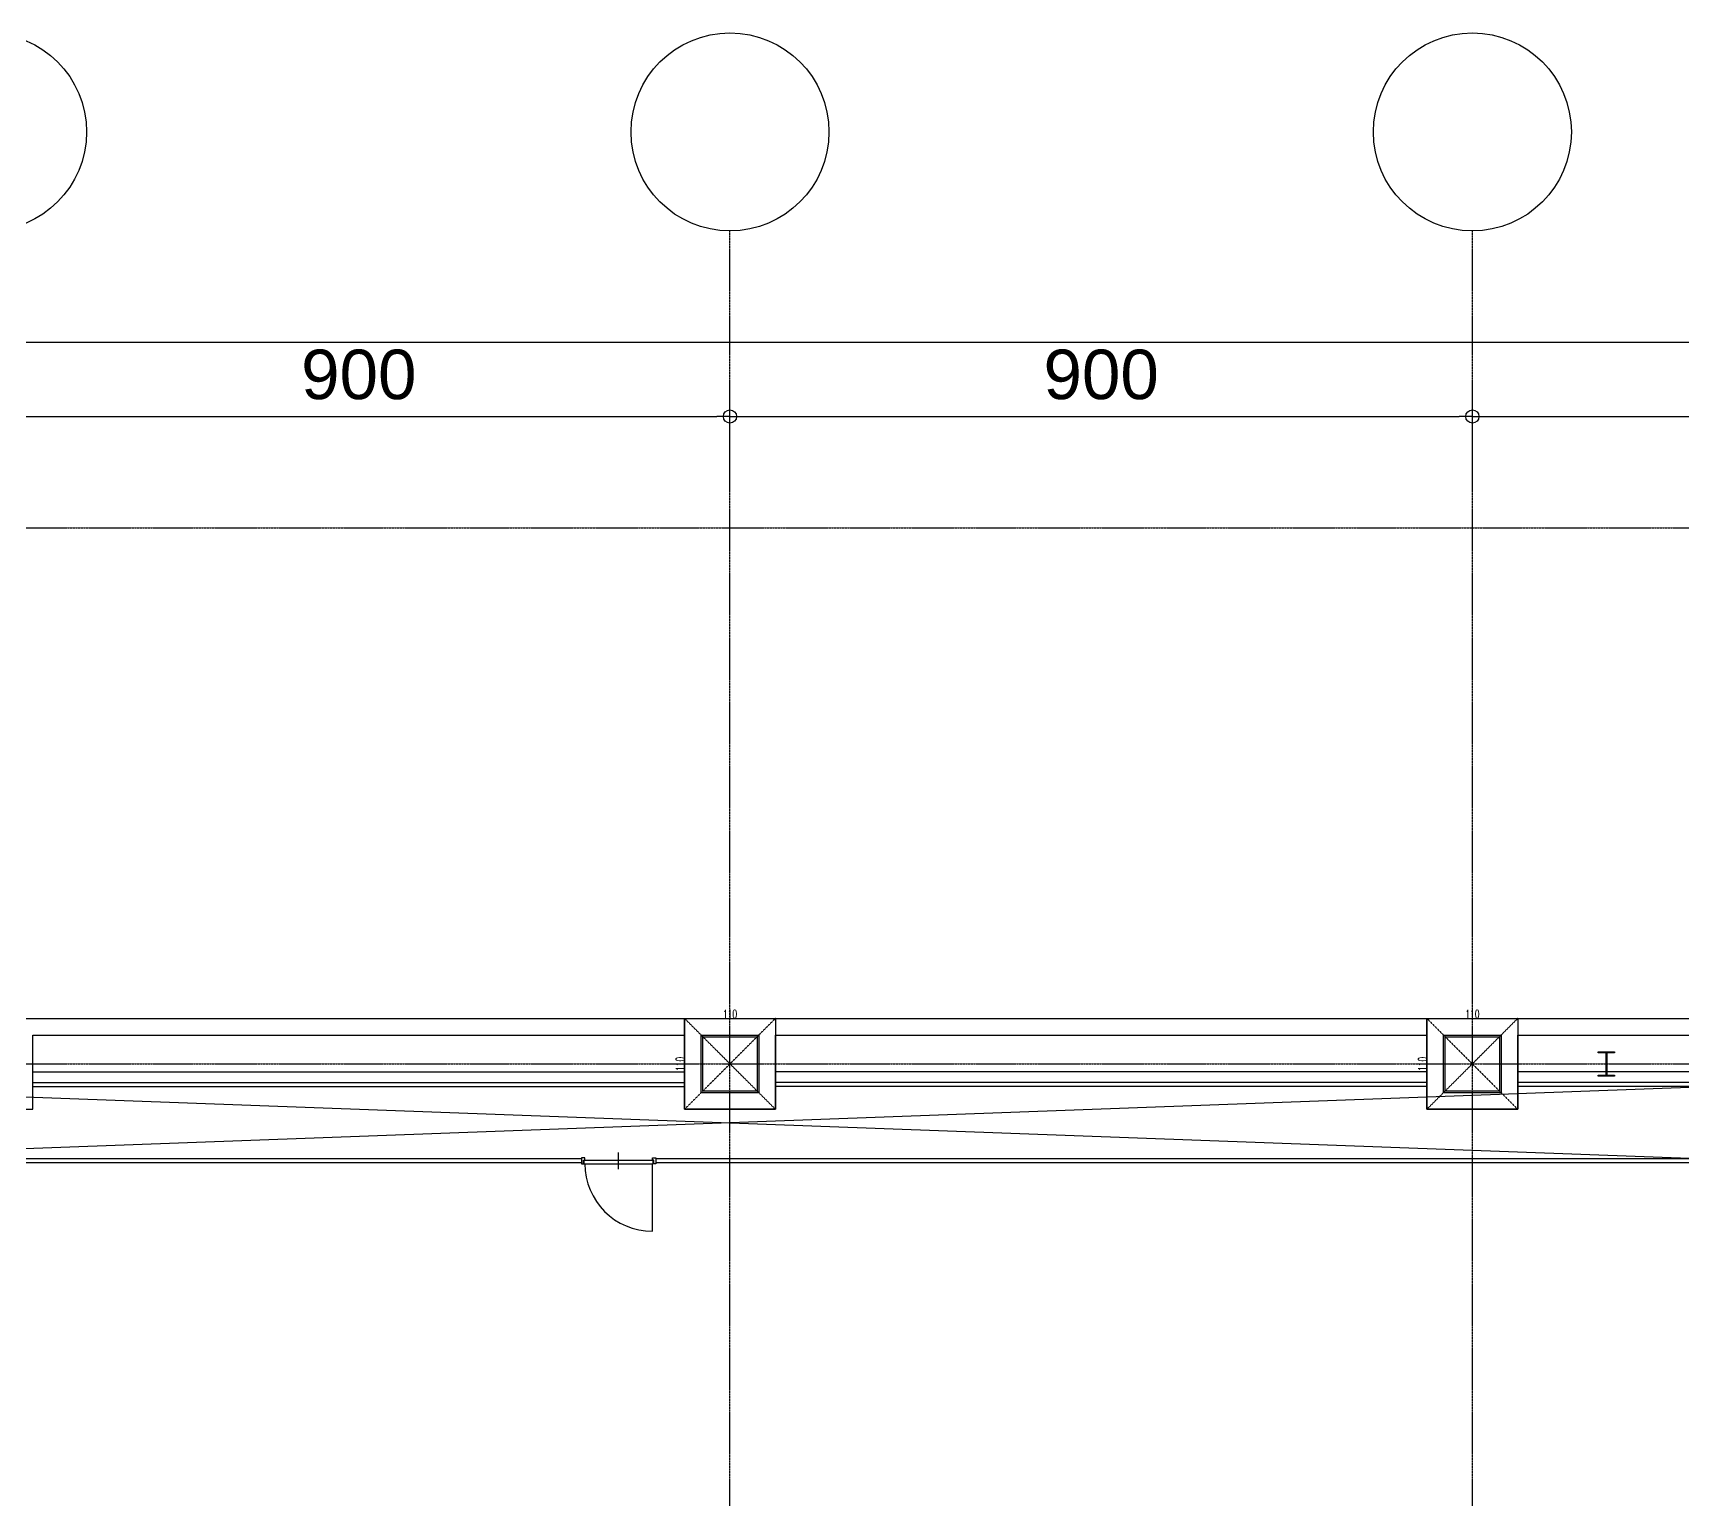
# Model space of a CAD drawing. Header units: millimetres. Extents: x -21841 to 195597, y -1659 to 112111.
# Drawn here: x 9115 to 11114, y 18222 to 20000 of the extents above; entities that cross this region are included whole.
import ezdxf
from ezdxf.enums import TextEntityAlignment as Align

# ---------------------------------------------------------------- set-up
doc = ezdxf.new("R2010")
doc.units = ezdxf.units.MM
doc.linetypes.add('X-N-FAB-L10$0$COL-CEN-LIN', pattern=[3.25, 2.5, -0.25, 0.25, -0.25])
doc.linetypes.add('X-N-FAB-L10$0$HIDDEN', pattern=[0.375, 0.25, -0.125])
for name, color, linetype in [('0-FMCS', 6, 'Continuous'), ('0-XREF', 7, 'Continuous'), ('X-N-FAB-L10$0$0-MC', 8, 'Continuous'), ('X-N-FAB-L10$0$0-NC', 8, 'Continuous'), ('X-N-FAB-L10$0$0-ND', 8, 'Continuous'), ('X-N-FAB-L10$0$08', 8, 'Continuous'), ('X-N-FAB-L10$0$CCL', 8, 'X-N-FAB-L10$0$COL-CEN-LIN'), ('X-N-FAB-L10$0$COL', 8, 'Continuous'), ('X-N-FAB-L10$0$COL-S', 8, 'Continuous'), ('X-N-FAB-L10$0$DIM', 8, 'Continuous')]:
    doc.layers.add(name, color=color, linetype=linetype)
doc.styles.add('X-N-FAB-L10$0$CHINA', font='simplex.shx', dxfattribs={"width": 0.75, "bigfont": 'chineset.shx'})
doc.styles.add('X-N-FAB-L10$0$COL-NUM', font='romanc')
doc.styles.add('X-N-FAB-L10$0$DIM', font='simplex.shx', dxfattribs={"width": 0.67, "bigfont": 'chineset.shx'})
doc.styles.add('X-N-FAB-L10$0$DimStyUse', font='romans.shx', dxfattribs={"width": 0.7})
doc.styles.add('X-N-FAB-L10$0$Gen-Text', font='arial.ttf', dxfattribs={"height": 2.5})
doc.dimstyles.new('X-N-FAB-L10$0$cirl', dxfattribs={"dimtxt": 200, "dimasz": 50, "dimexe": 50, "dimexo": 0, "dimgap": 20, "dimtad": 1, "dimdsep": 46, "dimtxsty": 'X-N-FAB-L10$0$DimStyUse', "dimblk": 'X-N-FAB-L10$0$_Origin', "dimcen": 10, "dimdle": 50, "dimclrt": 2, "dimazin": 0, "dimtfac": 1, "dimtix": 1, "dimtmove": 2, "dimatfit": 3, "dimfxl": 10, "dimtolj": 1, "dimarcsym": 0})
doc.dimstyles.new('X-N-FAB-L10$0$JJP_005_defpoint', dxfattribs={"dimtxt": 20, "dimasz": 0.5, "dimexe": 0.5, "dimexo": 0.5, "dimgap": 0.5, "dimtad": 1, "dimdsep": 46, "dimtxsty": 'X-N-FAB-L10$0$DIM', "dimblk": 'X-N-FAB-L10$0$_None', "dimcen": 10, "dimclrd": 256, "dimclre": 256, "dimclrt": 256, "dimadec": 0, "dimazin": 0, "dimtfac": 1, "dimtix": 1, "dimtmove": 2, "dimatfit": 3, "dimldrblk": 'X-N-FAB-L10$0$_None', "dimfxl": 0.5, "dimtolj": 1, "dimtzin": 0, "dimarcsym": 0})

# ---------------------------------------------------------------- blocks, each defined once
blk = doc.blocks.new('X-N-FAB-L10$0$_Origin')
at = {"color": 0, "linetype": 'ByBlock', "lineweight": -2}
blk.add_line((0, 0), (-1, 0), dxfattribs=at)
blk.add_circle((0, 0), 0.5, dxfattribs=at)
blk = doc.blocks.new('*D738')
at = {"layer": 'DEFPOINTS', "color": 0, "transparency": 16777216}
for p in [(27010, 19625), (60, 19535), (27010, 19535)]:
    blk.add_point(p, dxfattribs=at)
at = {"layer": 'X-N-FAB-L10$0$DIM', "color": 0, "lineweight": -2, "transparency": 16777216}
for p, q in [((60, 19535), (60, 19645)), ((27010, 19535), (27010, 19645)), ((76, 19625), (26994, 19625))]:
    blk.add_line(p, q, dxfattribs=at)
at = {"layer": 'X-N-FAB-L10$0$DIM', "color": 0, "lineweight": -2, "transparency": 16777216, "xscale": 16, "yscale": 16, "zscale": 16, "rotation": 180}
blk.add_blockref('X-N-FAB-L10$0$_Origin', (60, 19625), dxfattribs=at)
at = {"layer": 'X-N-FAB-L10$0$DIM', "color": 0, "lineweight": -2, "transparency": 16777216, "xscale": 16, "yscale": 16, "zscale": 16}
blk.add_blockref('X-N-FAB-L10$0$_Origin', (27010, 19625), dxfattribs=at)
at = {"layer": 'X-N-FAB-L10$0$DIM', "color": 2, "transparency": 16777216, "insert": (13535, 19675.6), "char_height": 2.5, "attachment_point": 5, "style": 'X-N-FAB-L10$0$Gen-Text'}
blk.add_mtext('\\A1;{\\H24x;26950}', dxfattribs=at)
blk = doc.blocks.new('*D1153')
at = {"layer": 'DEFPOINTS', "lineweight": -2, "transparency": 16777216}
blk.add_line((9905, 18805), (10015, 18805), dxfattribs=at)
at = {"layer": 'DEFPOINTS', "color": 0, "transparency": 16777216}
for p in [(9905, 18805), (10015, 18805), (10015, 18805)]:
    blk.add_point(p, dxfattribs=at)
at = {"layer": 'DEFPOINTS', "transparency": 16777216, "insert": (9960, 18810.5), "char_height": 10, "attachment_point": 5, "style": 'X-N-FAB-L10$0$DIM'}
blk.add_mtext('\\A1;110', dxfattribs=at)
blk = doc.blocks.new('X-N-FAB-L10$0$_None')
blk = doc.blocks.new('*D1154')
at = {"layer": 'DEFPOINTS', "lineweight": -2, "transparency": 16777216}
blk.add_line((9905, 18805), (9905, 18695), dxfattribs=at)
at = {"layer": 'DEFPOINTS', "color": 0, "transparency": 16777216}
for p in [(9905, 18805), (9905, 18695), (9905, 18695)]:
    blk.add_point(p, dxfattribs=at)
at = {"layer": 'DEFPOINTS', "transparency": 16777216, "insert": (9899.5, 18750), "char_height": 10, "attachment_point": 5, "rotation": 90, "style": 'X-N-FAB-L10$0$DIM'}
blk.add_mtext('\\A1;110', dxfattribs=at)
blk = doc.blocks.new('*D1155')
at = {"layer": 'DEFPOINTS', "lineweight": -2, "transparency": 16777216}
blk.add_line((10805, 18805), (10915, 18805), dxfattribs=at)
at = {"layer": 'DEFPOINTS', "color": 0, "transparency": 16777216}
for p in [(10805, 18805), (10915, 18805), (10915, 18805)]:
    blk.add_point(p, dxfattribs=at)
at = {"layer": 'DEFPOINTS', "transparency": 16777216, "insert": (10860, 18810.5), "char_height": 10, "attachment_point": 5, "style": 'X-N-FAB-L10$0$DIM'}
blk.add_mtext('\\A1;110', dxfattribs=at)
blk = doc.blocks.new('*D1156')
at = {"layer": 'DEFPOINTS', "lineweight": -2, "transparency": 16777216}
blk.add_line((10805, 18805), (10805, 18695), dxfattribs=at)
at = {"layer": 'DEFPOINTS', "color": 0, "transparency": 16777216}
for p in [(10805, 18805), (10805, 18695), (10805, 18695)]:
    blk.add_point(p, dxfattribs=at)
at = {"layer": 'DEFPOINTS', "transparency": 16777216, "insert": (10799.5, 18750), "char_height": 10, "attachment_point": 5, "rotation": 90, "style": 'X-N-FAB-L10$0$DIM'}
blk.add_mtext('\\A1;110', dxfattribs=at)
blk = doc.blocks.new('X-N-FAB-L10')
at = {"layer": 'DEFPOINTS', "color": 8, "linetype": 'X-N-FAB-L10$0$HIDDEN', "ltscale": 0.1}
for p, q in [((10015, 18805), (9905, 18695)), ((9905, 18805), (10015, 18695)), ((10015, 18805), (9905, 18695)), ((9905, 18805), (10015, 18695)), ((10915, 18805), (10805, 18695)), ((10805, 18805), (10915, 18695)), ((10915, 18805), (10805, 18695)), ((10805, 18805), (10915, 18695))]:
    blk.add_line(p, q, dxfattribs=at)
at = {"layer": 'DEFPOINTS', "color": 8}
for p, q in [((9905, 18805), (10015, 18805)), ((9905, 18805), (9905, 18695)), ((10805, 18805), (10915, 18805)), ((10805, 18805), (10805, 18695))]:
    blk.add_line(p, q, dxfattribs=at)
at = {"layer": 'X-N-FAB-L10$0$0-MC', "color": 8}
for centre in [(9060, 19880), (9960, 19880), (10860, 19880)]:
    blk.add_circle(centre, 120, dxfattribs=at)
at = {"layer": 'X-N-FAB-L10$0$08', "color": 8}
for p, q in [((8780, 18805), (11180, 18805)), ((9115, 18785), (9905, 18785)), ((9115, 18695), (9115, 18785)), ((9905, 18785), (9905, 18695)), ((9925, 18715), (9925, 18785)), ((9925, 18785), (9995, 18785)), ((9927, 18717), (9927, 18783)), ((9927, 18783), (9993, 18783)), ((9993, 18783), (9993, 18717)), ((9995, 18785), (9995, 18715)), ((10015, 18785), (10805, 18785)), ((10015, 18695), (10015, 18785)), ((10805, 18785), (10805, 18695)), ((10825, 18715), (10825, 18785)), ((10825, 18785), (10895, 18785)), ((10827, 18717), (10827, 18783)), ((10827, 18783), (10893, 18783)), ((10893, 18783), (10893, 18717)), ((10895, 18785), (10895, 18715)), ((10915, 18785), (11185, 18785)), ((10915, 18695), (10915, 18785)), ((11012.5, 18764.7), (11032.5, 18764.7)), ((11012.5, 18763.5), (11012.5, 18764.7)), ((11022.1, 18763.5), (11012.5, 18763.5)), ((11022.1, 18736.5), (11022.1, 18763.5)), ((11032.5, 18763.5), (11022.9, 18763.5)), ((11022.9, 18763.5), (11022.9, 18736.5)), ((11032.5, 18764.7), (11032.5, 18763.5)), ((9115, 18740.5), (9905, 18740.5)), ((10805, 18740.5), (10015, 18740.5)), ((11145, 18740.5), (10915, 18740.5)), ((11012.5, 18735.3), (11012.5, 18736.5)), ((11012.5, 18736.5), (11022.1, 18736.5)), ((11032.5, 18735.3), (11012.5, 18735.3)), ((11022.9, 18736.5), (11032.5, 18736.5)), ((11032.5, 18736.5), (11032.5, 18735.3)), ((8765, 18635), (11145, 18722.5)), ((8765, 18722.5), (11145, 18635)), ((9115, 18727.5), (9905, 18727.5)), ((9115, 18722.5), (9905, 18722.5)), ((9995, 18715), (9925, 18715)), ((9993, 18717), (9927, 18717)), ((10805, 18727.5), (10015, 18727.5)), ((10805, 18722.5), (10015, 18722.5)), ((10895, 18715), (10825, 18715)), ((10893, 18717), (10827, 18717)), ((11145, 18727.5), (10915, 18727.5)), ((11145, 18722.5), (10915, 18722.5)), ((9005, 18695), (9115, 18695)), ((9905, 18695), (10015, 18695)), ((10805, 18695), (10915, 18695)), ((9780, 18635), (8765, 18635)), ((9784.1, 18636), (9780, 18636)), ((9780, 18636), (9780, 18629)), ((9782.5, 18629), (9782.5, 18633.5)), ((9782.5, 18633.5), (9784.1, 18633.5)), ((9867, 18633), (9783, 18633)), ((9783, 18633), (9783, 18629)), ((9784.1, 18633.5), (9784.1, 18636)), ((9825, 18622.5), (9825, 18642.5)), ((9865.9, 18633.5), (9865.9, 18636)), ((9865.9, 18636), (9870, 18636)), ((9867.5, 18633.5), (9865.9, 18633.5)), ((9867, 18629), (9867, 18633)), ((9867.5, 18629), (9867.5, 18633.5)), ((9870, 18636), (9870, 18629)), ((11145, 18635), (9870, 18635)), ((9780, 18630), (8760, 18630)), ((9780, 18629), (9782.5, 18629)), ((9783, 18629), (9867, 18629)), ((9865.9, 18547.2), (9865.9, 18629)), ((9870, 18629), (9867.5, 18629)), ((11145, 18630), (9870, 18630))]:
    blk.add_line(p, q, dxfattribs=at)
blk.add_arc((9865.9, 18629), 81.8, 180, 270, dxfattribs=at)
at = {"layer": 'X-N-FAB-L10$0$CCL', "color": 8}
for p, q in [((9960, 10600), (9960, 19760)), ((9960, 10600), (9960, 19760)), ((10860, 10600), (10860, 19760)), ((-720, 19400), (27370, 19400)), ((-720, 18750), (27370, 18750))]:
    blk.add_line(p, q, dxfattribs=at)
at = {"layer": 'X-N-FAB-L10$0$COL', "color": 8, "ltscale": 0.1}
for p, q in [((9905, 18805), (10015, 18805)), ((9905, 18695), (9905, 18805)), ((10015, 18805), (10015, 18695)), ((10805, 18805), (10915, 18805)), ((10805, 18695), (10805, 18805)), ((10915, 18805), (10915, 18695)), ((10015, 18695), (9905, 18695)), ((10915, 18695), (10805, 18695))]:
    blk.add_line(p, q, dxfattribs=at)
for points in [[(9905, 18805), (10015, 18805), (10015, 18695), (9905, 18695)], [(10805, 18805), (10915, 18805), (10915, 18695), (10805, 18695)]]:
    blk.add_lwpolyline(points, close=True, dxfattribs=at)
at = {"layer": 'X-N-FAB-L10$0$COL-S', "color": 8}
for p, q in [((9925, 18785), (9995, 18785)), ((9925, 18715), (9925, 18785)), ((9925, 18785), (9995, 18785)), ((9925, 18715), (9925, 18785)), ((9995, 18785), (9995, 18715)), ((9995, 18785), (9995, 18715)), ((10825, 18785), (10895, 18785)), ((10825, 18715), (10825, 18785)), ((10825, 18785), (10895, 18785)), ((10825, 18715), (10825, 18785)), ((10895, 18785), (10895, 18715)), ((10895, 18785), (10895, 18715)), ((9995, 18715), (9925, 18715)), ((9995, 18715), (9925, 18715)), ((10895, 18715), (10825, 18715)), ((10895, 18715), (10825, 18715))]:
    blk.add_line(p, q, dxfattribs=at)
at = {"layer": 'X-N-FAB-L10$0$DIM', "color": 8}
for p, q in [((9960, 19445), (9960, 19555)), ((9960, 19445), (9960, 19555)), ((10860, 19445), (10860, 19555)), ((10860, 19445), (10860, 19555)), ((9076, 19535), (9944, 19535)), ((9976, 19535), (10844, 19535)), ((10876, 19535), (11744, 19535))]:
    blk.add_line(p, q, dxfattribs=at)
at = {"layer": 'X-N-FAB-L10$0$DIM', "color": 8, "xscale": 16, "yscale": 16, "zscale": 16}
for p in [(9960, 19535), (10860, 19535)]:
    blk.add_blockref('X-N-FAB-L10$0$_Origin', p, dxfattribs=at)
at = {"layer": 'X-N-FAB-L10$0$DIM', "color": 8, "xscale": 16, "yscale": 16, "zscale": 16, "rotation": 180}
for p in [(9960, 19535), (10860, 19535)]:
    blk.add_blockref('X-N-FAB-L10$0$_Origin', p, dxfattribs=at)
at = {"layer": 'DEFPOINTS', "color": 8, "char_height": 10, "attachment_point": 5, "style": 'X-N-FAB-L10$0$DIM'}
for insert in [(9960, 18810.5), (10860, 18810.5)]:
    blk.add_mtext('\\A1;110', dxfattribs=dict(at, insert=insert))
at = {"layer": 'DEFPOINTS', "color": 8, "char_height": 10, "attachment_point": 5, "rotation": 90, "style": 'X-N-FAB-L10$0$DIM'}
for insert in [(9899.5, 18750), (10799.5, 18750)]:
    blk.add_mtext('\\A1;110', dxfattribs=dict(at, insert=insert))
at = {"layer": 'X-N-FAB-L10$0$0-NC', "color": 8, "style": 'X-N-FAB-L10$0$COL-NUM'}
for p in [(1860, 19880), (2760, 19880), (3660, 19880), (4560, 19880), (5460, 19880), (6360, 19880), (7260, 19880), (8160, 19880), (9060, 19880), (9960, 19880), (10860, 19880), (11760, 19880), (12660, 19880), (13560, 19880), (14460, 19880), (15360, 19880), (16260, 19880), (17160, 19880), (18060, 19880), (18960, 19880), (19860, 19880), (20760, 19880), (21660, 19880), (22560, 19880), (-840, 13950), (-840, 13350), (-840, 12750), (-840, 12150), (-840, 11550), (-840, 10750)]:
    blk.add_attdef('GRID-Y', text='', height=120, dxfattribs=at).set_placement(p, align=Align.MIDDLE_CENTER)
at = {"layer": 'X-N-FAB-L10$0$0-ND', "color": 8, "style": 'X-N-FAB-L10$0$CHINA'}
blk.add_attdef('NO', text='', height=33.333, dxfattribs=at).set_placement((23327.5, 11380), align=Align.MIDDLE)
at = {"layer": 'X-N-FAB-L10$0$DIM', "color": 8, "char_height": 2.5, "attachment_point": 5, "style": 'X-N-FAB-L10$0$Gen-Text'}
for insert in [(9510, 19585.634), (10410, 19585.634)]:
    blk.add_mtext('\\A1;{\\H24x;900}', dxfattribs=dict(at, insert=insert))
at = {"layer": 'DEFPOINTS', "color": 8}
for base, p1, p2, picture, middle in [((10015, 18805), (9905, 18805), (10015, 18805), '*D1153', (9960, 18810.5)), ((10915, 18805), (10805, 18805), (10915, 18805), '*D1155', (10860, 18810.5))]:
    dim = blk.add_linear_dim(base=base, p1=p1, p2=p2, dimstyle='X-N-FAB-L10$0$JJP_005_defpoint', override={"dimtxt": 10}, dxfattribs=at)
    dim.commit()
    dim.dimension.update_dxf_attribs({"geometry": picture, "text_midpoint": middle})
for base, p1, p2, picture, middle in [((9905, 18695), (9905, 18805), (9905, 18695), '*D1154', (9899.5, 18750)), ((10805, 18695), (10805, 18805), (10805, 18695), '*D1156', (10799.5, 18750))]:
    dim = blk.add_linear_dim(base=base, p1=p1, p2=p2, angle=90, dimstyle='X-N-FAB-L10$0$JJP_005_defpoint', override={"dimtxt": 10}, dxfattribs=at)
    dim.commit()
    dim.dimension.update_dxf_attribs({"geometry": picture, "text_midpoint": middle})
at = {"layer": 'X-N-FAB-L10$0$DIM', "color": 8}
dim = blk.add_linear_dim(base=(27010, 19625), p1=(60, 19535), p2=(27010, 19535), text='{\\H24x;<>}', dimstyle='X-N-FAB-L10$0$cirl', override={"dimtxt": 60, "dimasz": 16, "dimexe": 20, "dimgap": 20, "dimtxsty": 'X-N-FAB-L10$0$Gen-Text'}, dxfattribs=at)
dim.commit()
dim.dimension.update_dxf_attribs({"geometry": '*D738', "text_midpoint": (13535, 19675.634)})

msp = doc.modelspace()

# ---------------------------------------------------------------- block references
at = {"layer": '0-FMCS', "color": 5}
msp.add_blockref('X-N-FAB-L10', (0, 0), dxfattribs=at)
at = {"layer": '0-XREF'}
msp.add_blockref('X-N-FAB-L10', (0, 0), dxfattribs=at)

doc.saveas('drawing.dxf')
